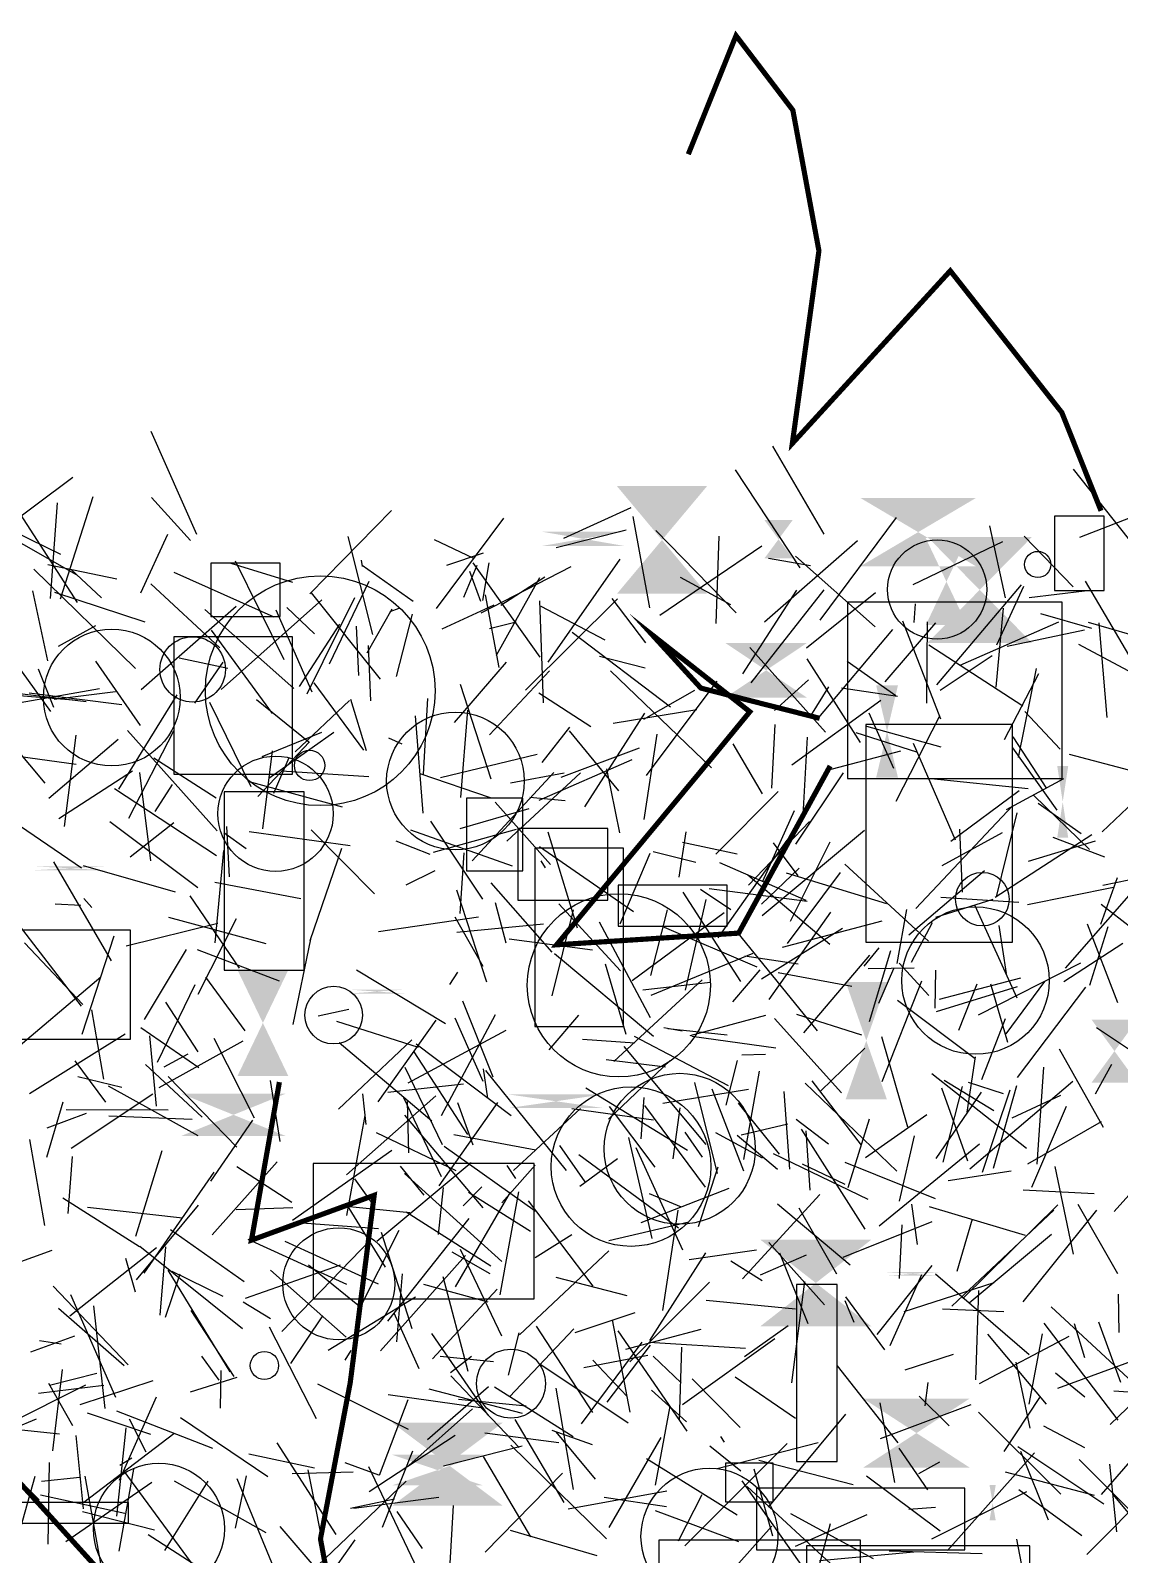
# Model space of a CAD drawing. Extents: x 39652501 to 39653363, y 39457785 to 39458687.
# Drawn here: x 39652559 to 39652664.4, y 39458539.7 to 39458687.1 of the extents above; entities that cross this region are included whole.
import ezdxf

# ---------------------------------------------------------------- set-up
doc = ezdxf.new("R2010")
doc.units = 0
doc.layers.get('0').update_dxf_attribs({"linetype": 'CONTINUOUS'})

msp = doc.modelspace()

# ---------------------------------------------------------------- linework, layer by layer
for p, q in [((39652575.1044, 39458638.3419), (39652570.6692, 39458648.3125)), ((39652635.7799, 39458638.3894), (39652630.8076, 39458646.911)), ((39652555.2746, 39458638.0499), (39652563.1171, 39458643.8986)), ((39652633.4528, 39458635.138), (39652627.2002, 39458644.6238)), ((39652667.6295, 39458634.9251), (39652659.9131, 39458644.6796)), ((39652561.8965, 39458632.132), (39652565.068, 39458642.0293)), ((39652574.4969, 39458637.7892), (39652570.7164, 39458641.9318)), ((39652561.9326, 39458636.4092), (39652553.9819, 39458640.3105)), ((39652563.5412, 39458631.7877), (39652558.0313, 39458640.3105)), ((39652560.9353, 39458632.168), (39652561.6093, 39458641.4139)), ((39652586.037, 39458632.6271), (39652593.9138, 39458640.672)), ((39652610.5869, 39458638.0081), (39652617.1099, 39458640.9554)), ((39652660.5154, 39458638.1033), (39652669.6534, 39458641.6524)), ((39652563.4624, 39458634.4396), (39652553.8471, 39458639.912)), ((39652598.2913, 39458631.2035), (39652604.8111, 39458639.9367)), ((39652618.9146, 39458631.2499), (39652617.3057, 39458640.1117)), ((39652635.4079, 39458630.0645), (39652642.7777, 39458640.0157)), ((39652653.3253, 39458632.2213), (39652651.7914, 39458639.2056)), ((39652572.2601, 39458638.364), (39652569.6416, 39458632.6823)), ((39652589.6964, 39458638.1503), (39652592.0987, 39458628.6758)), ((39652601.8373, 39458636.0662), (39652598.0984, 39458637.8428)), ((39652609.8448, 39458637.1132), (39652616.6411, 39458638.8038)), ((39652627.2677, 39458630.7884), (39652619.4907, 39458638.7377)), ((39652625.599, 39458638.2026), (39652625.3018, 39458629.7371)), ((39652638.9977, 39458637.7357), (39652630.0152, 39458629.8839)), ((39652653.0437, 39458637.6439), (39652644.3445, 39458633.4827)), ((39652655.1382, 39458638.1955), (39652659.8671, 39458633.2803)), ((39652599.2693, 39458635.3959), (39652602.8242, 39458636.5803)), ((39652609.0912, 39458626.0196), (39652616.055, 39458635.9624)), ((39652629.7405, 39458637.2315), (39652619.8788, 39458630.5296)), ((39652634.4582, 39458635.3385), (39652630.4111, 39458636.0228)), ((39652633.0053, 39458636.2635), (39652640.7273, 39458629.4164)), ((39652559.3165, 39458634.9966), (39652569.181, 39458625.4071)), ((39652567.3606, 39458634.0283), (39652560.6709, 39458635.4202)), ((39652562.9596, 39458634.9595), (39652565.8698, 39458632.2209)), ((39652582.5683, 39458630.3486), (39652572.8915, 39458634.6666)), ((39652584.3884, 39458633.7058), (39652578.4324, 39458635.5504)), ((39652583.5445, 39458626.2269), (39652578.8515, 39458635.7721)), ((39652591.1272, 39458635.2468), (39652591.0219, 39458635.8652)), ((39652591.107, 39458635.3815), (39652596.0329, 39458631.902)), ((39652600.9154, 39458632.2958), (39652602.2192, 39458635.3929)), ((39652602.5865, 39458631.8637), (39652601.5197, 39458634.7698)), ((39652608.303, 39458626.4956), (39652601.8312, 39458635.6238)), ((39652602.6183, 39458630.7662), (39652611.3193, 39458635.2713)), ((39652602.7677, 39458631.9834), (39652603.3618, 39458635.5996)), ((39652570.6553, 39458633.5701), (39652577.3162, 39458627.405)), ((39652587.9426, 39458625.8465), (39652591.764, 39458633.8411)), ((39652608.2564, 39458634.1591), (39652604.0429, 39458626.6659)), ((39652608.7755, 39458634.2388), (39652604.4911, 39458631.4796)), ((39652621.8665, 39458634.2299), (39652626.7099, 39458631.5956)), ((39652627.9156, 39458624.8709), (39652633.1399, 39458632.9605)), ((39652635.7626, 39458633.0127), (39652628.682, 39458624.011)), ((39652646.6746, 39458623.804), (39652654.8539, 39458633.5019)), ((39652655.0599, 39458633.3146), (39652652.4599, 39458627.6358)), ((39652665.5715, 39458626.1572), (39652661.0562, 39458633.85)), ((39652559.2171, 39458632.9144), (39652560.6679, 39458626.1231)), ((39652561.3217, 39458632.7786), (39652570.0569, 39458629.8938)), ((39652577.4426, 39458623.3599), (39652587.1842, 39458632.0474)), ((39652590.3443, 39458632.2327), (39652585.7478, 39458622.8986)), ((39652592.8531, 39458624.3506), (39652586.2054, 39458632.7192)), ((39652598.8276, 39458629.219), (39652603.847, 39458631.5494)), ((39652602.9922, 39458632.5232), (39652604.3267, 39458625.5027)), ((39652615.78, 39458632.1461), (39652606.884, 39458623.2834)), ((39652608.255, 39458631.9541), (39652608.586, 39458622.0671)), ((39652618.5296, 39458627.8837), (39652615.2898, 39458632.1633)), ((39652640.7317, 39458632.72), (39652634.0875, 39458627.375)), ((39652644.4935, 39458629.8533), (39652644.6236, 39458631.6584)), ((39652660.9648, 39458632.8902), (39652655.6164, 39458632.2296)), ((39652578.907, 39458631.3935), (39652569.7291, 39458623.3268)), ((39652575.8695, 39458631.1103), (39652584.4777, 39458623.4567)), ((39652586.2427, 39458623.1049), (39652582.7836, 39458631.0426)), ((39652586.4729, 39458628.744), (39652583.8071, 39458631.2907)), ((39652593.9734, 39458631.137), (39652591.5396, 39458626.8651)), ((39652594.629, 39458631.1918), (39652593.7628, 39458630.8699)), ((39652595.9175, 39458630.6549), (39652594.3902, 39458624.6242)), ((39652608.3616, 39458631.4193), (39652614.5642, 39458628.1602)), ((39652643.3434, 39458629.9981), (39652647.0303, 39458620.5155)), ((39652653.1033, 39458631.2226), (39652652.4003, 39458623.5777)), ((39652656.7099, 39458630.7205), (39652661.6294, 39458629.3058)), ((39652565.2998, 39458629.5317), (39652561.6943, 39458627.5107)), ((39652582.4093, 39458621.0458), (39652576.5033, 39458629.1024)), ((39652588.8966, 39458629.6677), (39652585.0138, 39458623.6642)), ((39652590.7667, 39458624.7189), (39652590.5463, 39458629.4913)), ((39652603.3988, 39458629.2785), (39652605.9943, 39458629.8952)), ((39652611.4203, 39458628.9038), (39652620.9214, 39458621.6699)), ((39652642.3802, 39458629.161), (39652635.0563, 39458620.463)), ((39652646.5458, 39458629.8013), (39652641.6529, 39458624.0927)), ((39652645.7465, 39458629.9081), (39652645.6769, 39458622.054)), ((39652658.4545, 39458629.8862), (39652648.9079, 39458625.6924)), ((39652653.4926, 39458627.5619), (39652660.9676, 39458629.1375)), ((39652669.2006, 39458627.5418), (39652661.3606, 39458629.8502)), ((39652662.3446, 39458629.7952), (39652663.1244, 39458620.6477)), ((39652560.9795, 39458621.2429), (39652556.0549, 39458628.046)), ((39652591.6607, 39458627.6122), (39652591.8877, 39458622.2634)), ((39652628.5971, 39458627.41), (39652635.8981, 39458619.2397)), ((39652645.8945, 39458627.6802), (39652655.0063, 39458621.7666)), ((39652660.3683, 39458627.746), (39652668.3906, 39458623.4816)), ((39652569.6556, 39458619.8664), (39652565.3194, 39458626.0985)), ((39652573.3876, 39458626.4112), (39652578.1091, 39458625.4186)), ((39652577.63, 39458626.0069), (39652574.8871, 39458622.0434)), ((39652605.0199, 39458625.9909), (39652599.9965, 39458620.1773)), ((39652618.458, 39458625.4382), (39652614.0582, 39458626.5403)), ((39652634.1093, 39458626.3281), (39652639.2588, 39458618.2209)), ((39652642.7191, 39458622.7367), (39652638.0104, 39458626.0729)), ((39652647.0019, 39458623.3031), (39652652.0226, 39458626.6408)), ((39652559.7501, 39458625.3716), (39652561.219, 39458621.6663)), ((39652603.4007, 39458618.99), (39652609.203, 39458625.1808)), ((39652615.1023, 39458625.1521), (39652624.875, 39458615.7942)), ((39652625.3933, 39458624.1617), (39652618.5623, 39458615.0467)), ((39652634.2693, 39458624.2858), (39652630.9698, 39458621.3437)), ((39652653.2153, 39458618.5166), (39652656.5342, 39458624.9251)), ((39652654.5749, 39458616.7964), (39652656.3095, 39458625.3969)), ((39652560.4248, 39458614.3138), (39652552.4949, 39458623.7726)), ((39652564.3837, 39458622.1795), (39652555.0796, 39458623.2879)), ((39652556.379, 39458621.8219), (39652565.6818, 39458623.4741)), ((39652556.7241, 39458622.8855), (39652563.522, 39458622.3176)), ((39652567.8398, 39458621.884), (39652558.8929, 39458622.9944)), ((39652567.2165, 39458623.1202), (39652561.2966, 39458622.3798)), ((39652573.179, 39458622.8424), (39652567.5314, 39458613.7325)), ((39652591.2396, 39458617.4883), (39652586.4453, 39458624.0002)), ((39652600.5828, 39458623.8851), (39652603.5377, 39458614.7137)), ((39652613.2149, 39458619.7636), (39652608.1916, 39458622.9998)), ((39652618.3215, 39458620.5025), (39652623.258, 39458623.2818)), ((39652636.2144, 39458623.6201), (39652634.4499, 39458620.813)), ((39652642.8883, 39458622.6708), (39652637.4708, 39458623.4924)), ((39652576.3256, 39458622.1318), (39652580.3348, 39458613.9711)), ((39652585.9303, 39458618.2799), (39652580.8599, 39458622.377)), ((39652589.8574, 39458622.2825), (39652584.6199, 39458617.3236)), ((39652591.5126, 39458617.4384), (39652589.9954, 39458622.3825)), ((39652597.0311, 39458615.1632), (39652597.448, 39458622.4795)), ((39652601.2778, 39458621.3738), (39652600.5967, 39458612.9009)), ((39652623.4598, 39458621.3841), (39652615.3802, 39458620.0821)), ((39652632.6434, 39458616.0896), (39652641.257, 39458622.3427)), ((39652658.6227, 39458617.6023), (39652655.1758, 39458621.2335)), ((39652596.2222, 39458620.8264), (39652596.9457, 39458611.3901)), ((39652611.1502, 39458619.7218), (39652608.4658, 39458616.3002)), ((39652612.6257, 39458612.0023), (39652618.4309, 39458621.0609)), ((39652630.9997, 39458619.9708), (39652630.6922, 39458613.8222)), ((39652639.8902, 39458619.8215), (39652647.0552, 39458617.8047)), ((39652640.0978, 39458621.0936), (39652642.4908, 39458615.747)), ((39652642.7465, 39458612.544), (39652646.9267, 39458620.7441)), ((39652560.7767, 39458612.8521), (39652567.4854, 39458618.5702)), ((39652563.3941, 39458618.95), (39652562.2559, 39458610.106)), ((39652577.0595, 39458609.7051), (39652568.377, 39458619.3847)), ((39652568.5271, 39458610.92), (39652572.8653, 39458619.366)), ((39652580.9967, 39458613.0203), (39652586.0032, 39458618.3044)), ((39652587.1462, 39458619.2017), (39652581.3951, 39458616.8486)), ((39652588.354, 39458619.2036), (39652582.0666, 39458614.7505)), ((39652594.9769, 39458618.0628), (39652593.6722, 39458618.6587)), ((39652615.9227, 39458613.5655), (39652611.1627, 39458619.3547)), ((39652618.3854, 39458610.7747), (39652619.6341, 39458619.0388)), ((39652634.1424, 39458618.7544), (39652633.7211, 39458611.2034)), ((39652638.8414, 39458619.201), (39652644.7215, 39458617.3323)), ((39652654.0386, 39458618.7809), (39652657.2736, 39458613.7842)), ((39652662.6647, 39458609.5883), (39652672.2145, 39458618.6746)), ((39652563.4349, 39458616.1085), (39652558.0359, 39458616.8536)), ((39652576.9715, 39458612.8609), (39652570.956, 39458616.7231)), ((39652581.4677, 39458609.8774), (39652582.4121, 39458617.4436)), ((39652582.5405, 39458613.3494), (39652584.0218, 39458616.7701)), ((39652608.0276, 39458617.0831), (39652598.6569, 39458614.8316)), ((39652617.8947, 39458617.681), (39652610.3199, 39458614.8421)), ((39652629.801, 39458613.2642), (39652626.9759, 39458618.0991)), ((39652643.1757, 39458617.3869), (39652635.9511, 39458615.4929)), ((39652644.3988, 39458618.172), (39652648.464, 39458608.8073)), ((39652658.3031, 39458611.6738), (39652654.0181, 39458617.7082)), ((39652668.5537, 39458614.6733), (39652659.4964, 39458617.085)), ((39652568.8669, 39458615.4735), (39652561.7556, 39458610.8375)), ((39652569.5494, 39458615.3488), (39652570.6307, 39458606.7932)), ((39652583.2825, 39458615.4845), (39652591.7469, 39458614.9385)), ((39652601.7373, 39458606.792), (39652609.632, 39458615.3334)), ((39652612.2123, 39458615.2919), (39652605.1004, 39458608.6807)), ((39652610.6215, 39458615.277), (39652605.4409, 39458614.3011)), ((39652617.1863, 39458616.5616), (39652608.1661, 39458612.6289)), ((39652616.0284, 39458609.4938), (39652614.7425, 39458615.6872)), ((39652633.0279, 39458608.3862), (39652637.6514, 39458615.2845)), ((39652576.9879, 39458607.2597), (39652567.1454, 39458613.7616)), ((39652572.7243, 39458614.1832), (39652571.0304, 39458611.5477)), ((39652580.0345, 39458614.48), (39652589.1713, 39458611.9957)), ((39652603.504, 39458612.897), (39652596.6963, 39458615.2043)), ((39652646.118, 39458614.7617), (39652655.5223, 39458613.7745)), ((39652653.4195, 39458611.75), (39652658.9724, 39458614.7641)), ((39652603.9414, 39458612.4589), (39652609.3029, 39458606.4386)), ((39652610.733, 39458612.5842), (39652607.3104, 39458612.9281)), ((39652631.3453, 39458613.5016), (39652625.3092, 39458607.4198)), ((39652654.6374, 39458613.5448), (39652648.0228, 39458608.6728)), ((39652656.0682, 39458613.1217), (39652661.4587, 39458607.8959)), ((39652656.4878, 39458612.3594), (39652660.6501, 39458609.4424)), ((39652607.211, 39458611.8132), (39652600.5553, 39458609.8929)), ((39652629.8323, 39458604.8175), (39652632.9229, 39458611.6445)), ((39652644.6579, 39458602.1815), (39652654.0414, 39458612.1402)), ((39652654.4211, 39458611.4446), (39652652.4089, 39458603.3058)), ((39652563.942, 39458606.0813), (39652558.052, 39458610.1225)), ((39652575.1923, 39458604.1819), (39652566.6826, 39458610.5533)), ((39652568.6636, 39458607.1745), (39652572.8714, 39458610.5067)), ((39652577.7098, 39458609.5295), (39652579.8815, 39458607.967)), ((39652577.9664, 39458610.1201), (39652578.217, 39458605.2434)), ((39652580.1638, 39458609.6311), (39652589.9434, 39458608.2768)), ((39652586.1566, 39458609.7713), (39652592.2898, 39458603.5826)), ((39652595.7671, 39458609.7786), (39652605.6173, 39458606.3165)), ((39652602.7696, 39458603.0924), (39652597.726, 39458610.6327)), ((39652597.9861, 39458607.6394), (39652606.0206, 39458609.8613)), ((39652611.9144, 39458600.2722), (39652609.0818, 39458609.5659)), ((39652622.3851, 39458609.5981), (39652621.7173, 39458605.2176)), ((39652628.4577, 39458604.4225), (39652634.3647, 39458610.5984)), ((39652639.6768, 39458609.7296), (39652629.7921, 39458601.467)), ((39652653.0028, 39458609.4812), (39652647.1569, 39458606.3143)), ((39652648.8839, 39458609.8587), (39652649.1427, 39458603.7603)), ((39652589.0817, 39458607.9702), (39652586.0169, 39458599.0483)), ((39652597.6756, 39458607.4079), (39652594.3813, 39458608.6833)), ((39652617.3477, 39458601.8422), (39652608.2584, 39458608.1487)), ((39652627.3576, 39458607.4228), (39652622.0698, 39458608.5502)), ((39652625.5168, 39458599.3314), (39652632.2, 39458608.7809)), ((39652633.2711, 39458605.3461), (39652630.8921, 39458608.5351)), ((39652632.5213, 39458600.9591), (39652636.3619, 39458608.6352)), ((39652661.6727, 39458609.298), (39652652.3295, 39458603.2511)), ((39652655.5367, 39458606.7473), (39652662.0325, 39458608.7328)), ((39652662.9242, 39458607.1478), (39652657.926, 39458609.0478)), ((39652566.8396, 39458597.1106), (39652561.2746, 39458606.6814)), ((39652577.68, 39458607.7795), (39652576.8284, 39458598.8521)), ((39652600.5756, 39458601.6987), (39652600.9466, 39458607.568)), ((39652608.3607, 39458606.7995), (39652608.8086, 39458606.1135)), ((39652616.0486, 39458600.678), (39652618.9373, 39458607.5325)), ((39652619.2327, 39458607.6897), (39652623.3679, 39458606.6678)), ((39652634.0434, 39458602.9385), (39652625.7035, 39458606.5893)), ((39652637.7783, 39458606.4522), (39652645.8692, 39458599.0061)), ((39652573.0257, 39458603.757), (39652564.1262, 39458606.3113)), ((39652595.3403, 39458604.4768), (39652598.1666, 39458605.8431)), ((39652636.3384, 39458598.698), (39652628.4024, 39458605.4023)), ((39652629.727, 39458602.5966), (39652633.3764, 39458606.0829)), ((39652641.8568, 39458602.6237), (39652632.1366, 39458605.5835)), ((39652632.2469, 39458598.8041), (39652637.3549, 39458605.6541)), ((39652643.9764, 39458599.6423), (39652651.2832, 39458605.8611)), ((39652659.1168, 39458596.4116), (39652666.874, 39458605.2305)), ((39652664.1296, 39458605.1284), (39652662.5111, 39458600.6408)), ((39652665.2475, 39458604.9327), (39652662.7337, 39458604.4104)), ((39652576.8259, 39458604.7086), (39652585.1501, 39458603.1512)), ((39652600.2195, 39458603.9865), (39652603.1232, 39458595.0748)), ((39652609.4589, 39458597.9656), (39652603.563, 39458604.6573)), ((39652627.7142, 39458595.1218), (39652622.1576, 39458603.7638)), ((39652623.8169, 39458604.0308), (39652626.7575, 39458602.0835)), ((39652624.6671, 39458604.1155), (39652634.1487, 39458602.8934)), ((39652655.4612, 39458602.5559), (39652663.7702, 39458604.2356)), ((39652561.3952, 39458602.6124), (39652563.8837, 39458602.4995)), ((39652564.1588, 39458603.1291), (39652564.9555, 39458602.2773)), ((39652579.2396, 39458596.3984), (39652574.44, 39458603.417)), ((39652603.9597, 39458602.77), (39652604.9824, 39458598.8469)), ((39652611.5025, 39458602.0462), (39652609.4392, 39458593.7341)), ((39652610.1164, 39458602.614), (39652616.0704, 39458596.1496)), ((39652620.5804, 39458602.0635), (39652618.9926, 39458595.679)), ((39652624.3479, 39458603.0559), (39652622.331, 39458594.2905)), ((39652642.8416, 39458596.8498), (39652643.7623, 39458602.0801)), ((39652646.5779, 39458601.3283), (39652652.1286, 39458603.079)), ((39652647.0807, 39458603.2888), (39652654.6185, 39458602.8037)), ((39652654.4567, 39458593.4906), (39652650.3947, 39458602.4289)), ((39652662.5844, 39458602.5943), (39652669.0356, 39458597.5763)), ((39652563.9405, 39458592.7149), (39652557.2884, 39458601.3722)), ((39652577.1455, 39458600.7156), (39652568.2574, 39458598.5418)), ((39652581.7921, 39458598.7658), (39652572.3855, 39458601.3007)), ((39652575.2331, 39458593.8994), (39652578.9249, 39458601.2)), ((39652602.3438, 39458601.3275), (39652592.6737, 39458599.9199)), ((39652602.8038, 39458596.5753), (39652600.0741, 39458601.3422)), ((39652600.2474, 39458599.9029), (39652608.6357, 39458600.6853)), ((39652614.0281, 39458600.8727), (39652618.9638, 39458591.6165)), ((39652626.1209, 39458601.7668), (39652617.2058, 39458595.1931)), ((39652630.47, 39458593.3866), (39652636.4242, 39458601.81)), ((39652641.3656, 39458600.9406), (39652631.7136, 39458598.4139)), ((39652644.2306, 39458596.9714), (39652646.276, 39458600.8118)), ((39652652.6861, 39458600.5217), (39652653.3752, 39458595.8858)), ((39652661.2113, 39458600.6837), (39652664.1655, 39458593.0785)), ((39652564.0001, 39458590.014), (39652567.1131, 39458599.5177)), ((39652586.1081, 39458599.1995), (39652584.3979, 39458590.952)), ((39652605.2963, 39458599.255), (39652613.3675, 39458598.1916)), ((39652629.3108, 39458596.5155), (39652620.1068, 39458600.4377)), ((39652635.1354, 39458590.3372), (39652627.3407, 39458599.95)), ((39652629.7193, 39458595.3841), (39652637.546, 39458600.2841)), ((39652663.2193, 39458600.3952), (39652661.4425, 39458594.7293)), ((39652564.0761, 39458592.8735), (39652558.4339, 39458598.8532)), ((39652570.0252, 39458591.4453), (39652574.0864, 39458598.2136)), ((39652575.1197, 39458598.1995), (39652583.0526, 39458595.1696)), ((39652619.2616, 39458589.7806), (39652609.6906, 39458597.8033)), ((39652628.8883, 39458597.8286), (39652619.0268, 39458593.7608)), ((39652633.2639, 39458596.8016), (39652628.1202, 39458597.5745)), ((39652633.8118, 39458590.1338), (39652640.1979, 39458597.6751)), ((39652641.0739, 39458598.3695), (39652639.6063, 39458596.6001)), ((39652642.1923, 39458598.082), (39652640.1437, 39458591.2248)), ((39652664.6564, 39458598.7788), (39652658.9703, 39458595.0681)), ((39652599.1381, 39458591.0053), (39652590.541, 39458596.2058)), ((39652614.5818, 39458596.8239), (39652616.5875, 39458590.0283)), ((39652629.5525, 39458596.2312), (39652626.9157, 39458593.1568)), ((39652644.4997, 39458596.4157), (39652640.0516, 39458596.3367)), ((39652642.4807, 39458596.335), (39652641.0224, 39458592.9859)), ((39652643.0233, 39458596.8777), (39652645.9192, 39458593.7649)), ((39652646.5135, 39458592.5454), (39652646.5932, 39458596.2145)), ((39652650.6987, 39458591.9025), (39652660.6077, 39458596.9355)), ((39652565.8154, 39458595.5293), (39652556.7627, 39458587.8677)), ((39652571.2805, 39458587.3207), (39652574.9447, 39458594.8341)), ((39652579.7908, 39458590.3282), (39652575.9773, 39458595.5198)), ((39652600.3002, 39458596.0068), (39652599.5412, 39458594.8263)), ((39652623.986, 39458595.2837), (39652615.4238, 39458587.3852)), ((39652618.2508, 39458594.3103), (39652624.7862, 39458595.0491)), ((39652638.4637, 39458594.6152), (39652631.3262, 39458595.9406)), ((39652645.1817, 39458595.1425), (39652641.3557, 39458585.4204)), ((39652654.4509, 39458594.5921), (39652646.6175, 39458592.1682)), ((39652646.9442, 39458593.3924), (39652654.7931, 39458595.4779)), ((39652650.5469, 39458594.8648), (39652648.7603, 39458590.3823)), ((39652651.8585, 39458594.8826), (39652653.5215, 39458589.247)), ((39652653.3772, 39458590.0635), (39652657.122, 39458595.1147)), ((39652575.2365, 39458588.2961), (39652572.103, 39458593.1181)), ((39652600.8082, 39458593.237), (39652603.7246, 39458585.9062)), ((39652642.8796, 39458593.3189), (39652650.3975, 39458587.6805)), ((39652661.0681, 39458594.5527), (39652654.4459, 39458585.8156)), ((39652566.1009, 39458585.6518), (39652564.9587, 39458592.3806)), ((39652586.8352, 39458591.7784), (39652589.8023, 39458592.4452)), ((39652603.9582, 39458591.8839), (39652598.7313, 39458582.1302)), ((39652609.1902, 39458588.5082), (39652612.0517, 39458591.8528)), ((39652630.0952, 39458591.8132), (39652622.7873, 39458589.8685)), ((39652639.4167, 39458589.9388), (39652633.1524, 39458591.9359)), ((39652569.6786, 39458590.6572), (39652575.302, 39458586.8049)), ((39652588.6236, 39458591.2724), (39652596.5184, 39458588.7603)), ((39652592.6449, 39458583.4849), (39652598.2534, 39458591.3832)), ((39652595.5315, 39458585.3065), (39652605.0305, 39458590.3936)), ((39652600.057, 39458591.6058), (39652602.7627, 39458585.4747)), ((39652620.2699, 39458590.6705), (39652622.0465, 39458590.3494)), ((39652626.4103, 39458589.9148), (39652620.6637, 39458590.5296)), ((39652630.9732, 39458591.5348), (39652637.46, 39458584.3393)), ((39652653.2787, 39458591.5182), (39652651.0073, 39458585.5913)), ((39652662.1144, 39458590.6715), (39652666.1807, 39458587.9453)), ((39652568.182, 39458590.0137), (39652558.9243, 39458584.2532)), ((39652570.5139, 39458589.8669), (39652571.1667, 39458583.0574)), ((39652571.4492, 39458584.8663), (39652579.5777, 39458589.3648)), ((39652576.749, 39458589.631), (39652580.6368, 39458581.9373)), ((39652588.7981, 39458582.7558), (39652595.9034, 39458589.4845)), ((39652597.8366, 39458581.6188), (39652588.8521, 39458589.1965)), ((39652605.4899, 39458582.1061), (39652596.3178, 39458589.051)), ((39652617.4597, 39458589.1362), (39652612.3922, 39458589.496)), ((39652624.3551, 39458579.3561), (39652616.439, 39458588.8135)), ((39652617.3977, 39458589.8157), (39652626.4811, 39458585.0415)), ((39652631.0987, 39458588.6603), (39652622.9703, 39458589.7967)), ((39652643.8855, 39458581.0259), (39652641.3602, 39458589.7663)), ((39652566.2879, 39458583.4299), (39652563.3217, 39458587.4542)), ((39652574.244, 39458588.0977), (39652571.9032, 39458586.8395)), ((39652601.298, 39458580.3135), (39652596.1277, 39458588.3086)), ((39652614.6822, 39458587.561), (39652620.4234, 39458586.871)), ((39652620.8971, 39458587.4598), (39652614.9045, 39458581.7878)), ((39652627.358, 39458587.4883), (39652626.2838, 39458583.136)), ((39652627.8098, 39458588.017), (39652630.1021, 39458588.0726)), ((39652639.7157, 39458588.6527), (39652635.4685, 39458584.5419)), ((39652649.6183, 39458582.4582), (39652650.424, 39458587.827)), ((39652658.5083, 39458588.6015), (39652662.7538, 39458581.0386)), ((39652567.8518, 39458584.8645), (39652563.5855, 39458585.8998)), ((39652570.1194, 39458587.0963), (39652575.5993, 39458581.991)), ((39652578.9795, 39458579.0879), (39652572.3129, 39458585.9195)), ((39652598.8747, 39458579.298), (39652595.2358, 39458586.7902)), ((39652603.2536, 39458583.8294), (39652602.8141, 39458586.6734)), ((39652603.0123, 39458586.5023), (39652610.8325, 39458576.8431)), ((39652628.0121, 39458577.8971), (39652629.5123, 39458586.441)), ((39652646.1896, 39458586.2029), (39652655.3464, 39458578.9769)), ((39652656.3979, 39458577.4372), (39652657.0247, 39458586.8389)), ((39652663.5682, 39458587.0826), (39652661.9814, 39458584.2282)), ((39652566.5263, 39458585.0282), (39652575.1836, 39458580.2046)), ((39652583.1585, 39458579.6384), (39652582.2355, 39458585.5246)), ((39652593.5687, 39458584.4077), (39652600.879, 39458585.2197)), ((39652612.729, 39458584.8264), (39652622.5672, 39458578.7983)), ((39652620.1848, 39458583.3542), (39652628.4637, 39458584.6836)), ((39652623.2459, 39458585.3405), (39652625.4199, 39458576.536)), ((39652628.0246, 39458576.7508), (39652624.9524, 39458584.6894)), ((39652631.8739, 39458584.4619), (39652632.414, 39458576.9645)), ((39652642.8233, 39458576.7746), (39652633.9316, 39458585.268)), ((39652639.4076, 39458579.2812), (39652634.6089, 39458585.5214)), ((39652646.6092, 39458577.9996), (39652651, 39458584.4224)), ((39652649.6885, 39458577.738), (39652647.1735, 39458584.7839)), ((39652647.2864, 39458577.6443), (39652649.1564, 39458584.9555)), ((39652647.3748, 39458585.5583), (39652652.1988, 39458582.6235)), ((39652649.7005, 39458585.3645), (39652653.093, 39458584.2951)), ((39652659.843, 39458585.4536), (39652649.8799, 39458576.9631)), ((39652651.0837, 39458576.6663), (39652653.7791, 39458584.6314)), ((39652652.1661, 39458577.0623), (39652654.4278, 39458585.0423)), ((39652562.145, 39458583.4362), (39652560.5441, 39458578.0797)), ((39652570.8552, 39458584.2238), (39652562.9509, 39458578.9595)), ((39652589.5651, 39458576.3973), (39652598.2272, 39458584.0657)), ((39652591.4746, 39458581.284), (39652591.1585, 39458584.2435)), ((39652595.1038, 39458583.9088), (39652598.7192, 39458576.2605)), ((39652595.4306, 39458583.4997), (39652595.5731, 39458578.5444)), ((39652604.1778, 39458583.4202), (39652598.4982, 39458575.3481)), ((39652601.8228, 39458579.2918), (39652600.3531, 39458583.3831)), ((39652612.207, 39458582.817), (39652605.7178, 39458576.8206)), ((39652619.2779, 39458581.6991), (39652611.3674, 39458582.8081)), ((39652614.9788, 39458583.0134), (39652619.3969, 39458577.1512)), ((39652618.3378, 39458583.8971), (39652618.0398, 39458579.8995)), ((39652618.4003, 39458583.1259), (39652624.2657, 39458575.2091)), ((39652621.1806, 39458577.9495), (39652621.8416, 39458582.8804)), ((39652631.451, 39458578.4257), (39652627.4815, 39458583.3316)), ((39652658.6424, 39458584.0748), (39652653.9298, 39458581.8871)), ((39652659.1999, 39458583.0122), (39652655.8406, 39458575.1899)), ((39652560.632, 39458580.953), (39652564.4393, 39458582.3886)), ((39652562.4473, 39458582.7477), (39652572.3199, 39458582.6881)), ((39652574.6343, 39458581.7731), (39652566.5874, 39458582.0757)), ((39652576.4448, 39458575.8046), (39652580.5263, 39458581.7068)), ((39652591.3468, 39458582.1371), (39652589.5618, 39458572.4772)), ((39652595.1908, 39458582.1767), (39652602.7669, 39458573.2287)), ((39652633.0697, 39458581.7979), (39652636.1913, 39458579.4225)), ((39652640.1348, 39458581.7814), (39652638.0637, 39458575.1492)), ((39652645.6974, 39458582.223), (39652639.7812, 39458578.0635)), ((39652655.4756, 39458577.4791), (39652662.5997, 39458581.5845)), ((39652592.4527, 39458580.5157), (39652600.1465, 39458576.8198)), ((39652607.8839, 39458578.7995), (39652599.9588, 39458580.276)), ((39652619.1496, 39458570.2422), (39652616.8929, 39458580.0184)), ((39652622.2904, 39458580.5545), (39652623.9695, 39458578.1308)), ((39652625.2842, 39458580.5094), (39652629.7834, 39458578.0725)), ((39652631.264, 39458576.9271), (39652627.3496, 39458580.2074)), ((39652632.2541, 39458581.3051), (39652627.7445, 39458580.2612)), ((39652633.5489, 39458580.8151), (39652639.72, 39458571.1482)), ((39652633.9978, 39458580.6544), (39652634.3935, 39458574.9377)), ((39652644.4872, 39458580.1997), (39652643.0233, 39458573.8526)), ((39652560.3892, 39458571.4996), (39652558.9504, 39458579.8248)), ((39652569.2129, 39458570.4673), (39652571.7421, 39458578.7685)), ((39652584.3413, 39458572.0117), (39652593.9764, 39458578.795)), ((39652607.8238, 39458572.911), (39652599.0252, 39458579.1576)), ((39652610.1803, 39458579.2443), (39652612.6272, 39458575.7215)), ((39652612.0614, 39458578.3852), (39652621.6808, 39458571.2991)), ((39652617.5775, 39458579.0492), (39652622.0722, 39458569.1546)), ((39652630.8598, 39458578.4726), (39652639.9995, 39458574.0734)), ((39652650.7968, 39458579.3781), (39652641.1009, 39458571.4523)), ((39652669.3957, 39458579.1134), (39652663.8477, 39458572.854)), ((39652562.6558, 39458572.6747), (39652563.0783, 39458578.189)), ((39652582.8572, 39458577.6629), (39652576.5766, 39458570.5927)), ((39652584.2932, 39458573.7497), (39652578.9623, 39458577.1878)), ((39652601.6435, 39458577.5648), (39652592.5137, 39458569.9568)), ((39652594.775, 39458577.244), (39652597.0684, 39458574.4554)), ((39652604.5989, 39458573.7014), (39652607.8398, 39458577.342)), ((39652605.9436, 39458576.0669), (39652605.1137, 39458577.3237)), ((39652612.1359, 39458575.3192), (39652615.7758, 39458577.9853)), ((39652625.4836, 39458577.141), (39652623.5865, 39458571.3945)), ((39652633.6378, 39458577.4757), (39652637.7705, 39458575.5199)), ((39652646.5582, 39458574.0875), (39652637.8158, 39458577.6007)), ((39652659.8915, 39458568.7418), (39652658.1332, 39458577.2234)), ((39652576.7519, 39458576.6786), (39652569.9623, 39458566.8994)), ((39652590.3529, 39458576.0131), (39652592.1363, 39458573.5492)), ((39652595.1879, 39458576.5266), (39652604.5969, 39458568.0142)), ((39652653.8559, 39458576.7709), (39652647.7729, 39458575.8171)), ((39652569.5493, 39458569.4626), (39652562.1476, 39458574.1705)), ((39652598.9353, 39458575.1734), (39652598.4338, 39458570.629)), ((39652600.1219, 39458565.5723), (39652605.4364, 39458574.723)), ((39652600.8731, 39458573.4043), (39652602.6798, 39458575.2387)), ((39652601.3792, 39458574.7223), (39652607.3731, 39458570.9488)), ((39652606.2296, 39458574.7788), (39652604.4187, 39458564.8095)), ((39652626.5592, 39458575.1016), (39652618.0595, 39458571.7841)), ((39652621.9842, 39458573.2961), (39652618.8815, 39458574.5641)), ((39652627.8843, 39458566.3485), (39652635.3526, 39458574.5063)), ((39652661.913, 39458574.5643), (39652655.0177, 39458574.9337)), ((39652573.7168, 39458572.216), (39652564.5159, 39458573.2541)), ((39652569.2739, 39458566.2509), (39652575.2548, 39458573.4624)), ((39652584.374, 39458573.2109), (39652578.9181, 39458573.0402)), ((39652595.6882, 39458572.7452), (39652589.2315, 39458573.3795)), ((39652589.5603, 39458573.5947), (39652593.3107, 39458567.4646)), ((39652603.5401, 39458567.5675), (39652595.3582, 39458572.8123)), ((39652613.4268, 39458565.6422), (39652607.1828, 39458573.8971)), ((39652620.1795, 39458563.2811), (39652621.6442, 39458572.9919)), ((39652638.293, 39458567.6728), (39652631.2828, 39458573.5857)), ((39652633.3355, 39458573.2035), (39652636.9695, 39458566.8442)), ((39652644.2166, 39458573.5898), (39652644.7655, 39458569.6615)), ((39652655.2521, 39458570.555), (39652645.9828, 39458573.3073)), ((39652648.1385, 39458563.7201), (39652657.9874, 39458573.0005)), ((39652658.3925, 39458573.518), (39652649.2069, 39458564.4637)), ((39652655.0454, 39458564.1386), (39652662.1515, 39458573.0078)), ((39652660.3077, 39458573.5827), (39652664.1464, 39458566.8518)), ((39652572.5667, 39458571.1206), (39652579.6663, 39458566.0943)), ((39652584.4201, 39458571.8401), (39652592.6731, 39458571.2272)), ((39652594.6453, 39458571.0232), (39652590.6749, 39458563.1679)), ((39652601.4249, 39458572.203), (39652593.5571, 39458562.2639)), ((39652614.9557, 39458570.057), (39652622.7, 39458571.8726)), ((39652637.6331, 39458568.444), (39652646.2268, 39458571.8853)), ((39652643.066, 39458566.3854), (39652643.3197, 39458571.5625)), ((39652648.6532, 39458567.1063), (39652650.1153, 39458572.1523)), ((39652589.6012, 39458565.7925), (39652580.0655, 39458570.1449)), ((39652583.3262, 39458561.2453), (39652591.9071, 39458570.1265)), ((39652592.6723, 39458565.8512), (39652583.6318, 39458569.9535)), ((39652592.9448, 39458570.8537), (39652595.8923, 39458561.548)), ((39652611.3684, 39458570.608), (39652607.8304, 39458568.3975)), ((39652635.8001, 39458563.8447), (39652630.4184, 39458569.8644)), ((39652649.8187, 39458564.0243), (39652657.781, 39458570.6573)), ((39652561.0837, 39458569.08), (39652555.6946, 39458567.1569)), ((39652571.1863, 39458569.3467), (39652562.8184, 39458562.7538)), ((39652568.1916, 39458568.3352), (39652569.1187, 39458565.0852)), ((39652569.5815, 39458569.5134), (39652579.5182, 39458561.5438)), ((39652571.5516, 39458562.8346), (39652572.1096, 39458569.4595)), ((39652601.0865, 39458568.6143), (39652592.8673, 39458559.3744)), ((39652603.466, 39458566.8212), (39652599.8091, 39458568.9307)), ((39652600.5833, 39458569.2259), (39652604.5752, 39458560.8283)), ((39652606.3151, 39458560.9205), (39652614.9591, 39458569.0442)), ((39652618.9155, 39458560.3768), (39652624.326, 39458568.8625)), ((39652629.2334, 39458569.1281), (39652622.7157, 39458568.2005)), ((39652626.7582, 39458568.1046), (39652629.779, 39458566.2006)), ((39652634.0348, 39458568.6259), (39652629.605, 39458566.7101)), ((39652631.475, 39458568.8755), (39652634.1944, 39458562.0174)), ((39652572.0721, 39458562.639), (39652573.5021, 39458566.8383)), ((39652572.3081, 39458567.1766), (39652578.3028, 39458557.3471)), ((39652572.6916, 39458567.0977), (39652577.6055, 39458564.6798)), ((39652579.8158, 39458564.4722), (39652588.9878, 39458567.697)), ((39652582.2107, 39458567.1829), (39652589.5398, 39458560.7163)), ((39652590.6831, 39458563.8), (39652585.8868, 39458567.667)), ((39652594.9658, 39458566.8467), (39652594.4117, 39458560.2686)), ((39652598.9088, 39458566.5801), (39652601.3025, 39458557.4154)), ((39652646.2088, 39458567.6492), (39652640.8613, 39458560.9774)), ((39652642.1519, 39458559.9062), (39652645.2204, 39458566.7769)), ((39652655.6179, 39458558.9903), (39652646.5636, 39458566.8007)), ((39652568.4468, 39458558.0397), (39652561.2032, 39458565.645)), ((39652597.0166, 39458565.8299), (39652603.2404, 39458564.1208)), ((39652597.8986, 39458558.6163), (39652604.1498, 39458565.348)), ((39652609.8184, 39458566.5114), (39652616.6947, 39458564.7488)), ((39652624.704, 39458566.0434), (39652616.9779, 39458558.3124)), ((39652632.6448, 39458556.2862), (39652633.8988, 39458566.1001)), ((39652652.1853, 39458565.9497), (39652643.4805, 39458563.1438)), ((39652650.7021, 39458565.2165), (39652650.4287, 39458556.5675)), ((39652567.2621, 39458554.872), (39652562.8966, 39458564.8029)), ((39652566.2287, 39458553.7946), (39652565.1479, 39458563.7262)), ((39652582.2093, 39458562.4976), (39652579.5703, 39458564.0838)), ((39652587.8032, 39458559.4531), (39652596.2601, 39458564.6108)), ((39652624.3691, 39458564.2925), (39652633.0041, 39458563.442)), ((39652638.6987, 39458562.1314), (39652637.8083, 39458564.2344)), ((39652637.835, 39458564.6168), (39652641.6037, 39458559.4827)), ((39652657.7234, 39458563.6316), (39652665.6073, 39458556.3489)), ((39652664.3209, 39458561.1548), (39652664.2489, 39458564.8546)), ((39652561.7297, 39458563.5297), (39652568.0848, 39458557.9595)), ((39652574.5103, 39458563.2893), (39652578.6643, 39458556.8974)), ((39652587.2663, 39458562.7696), (39652584.1657, 39458558.1598)), ((39652596.5985, 39458557.6356), (39652594.1992, 39458563.0217)), ((39652617.4664, 39458563.0478), (39652611.6729, 39458561.1303)), ((39652617.0036, 39458553.4687), (39652615.3083, 39458562.3757)), ((39652647.2114, 39458563.4398), (39652653.1584, 39458563.1787)), ((39652662.309, 39458562.1776), (39652664.4538, 39458556.3634)), ((39652559.044, 39458559.3045), (39652563.3113, 39458560.8533)), ((39652582.1031, 39458561.7004), (39652586.6506, 39458552.8289)), ((39652603.2844, 39458553.1514), (39652597.8329, 39458561.0608)), ((39652605.251, 39458557.0364), (39652606.2714, 39458561.1257)), ((39652605.34, 39458554.9372), (39652611.5782, 39458561.5142)), ((39652613.3999, 39458553.4201), (39652607.9678, 39458561.778)), ((39652622.5393, 39458551.6096), (39652615.8613, 39458561.3055)), ((39652616.5821, 39458559.5588), (39652623.883, 39458561.4763)), ((39652632.2848, 39458561.7886), (39652628.07, 39458558.8001)), ((39652659.4397, 39458560.772), (39652650.777, 39458556.1858)), ((39652657.2726, 39458554.2381), (39652651.6244, 39458561.0045)), ((39652655.6169, 39458554.2133), (39652656.9089, 39458561.0233)), ((39652664.2094, 39458552.6861), (39652657.0727, 39458562.0762)), ((39652661.0089, 39458558.7166), (39652659.9906, 39458562.0034)), ((39652561.9623, 39458560.0286), (39652559.888, 39458560.365)), ((39652590.0111, 39458559.425), (39652589.4239, 39458558.4892)), ((39652612.3147, 39458552.3346), (39652618.1743, 39458560.2199)), ((39652614.7908, 39458554.4147), (39652618.9968, 39458559.9467)), ((39652628.1794, 39458559.5959), (39652618.8691, 39458560.1878)), ((39652621.9967, 39458559.748), (39652621.7586, 39458552.6443)), ((39652630.9992, 39458560.5346), (39652622.0749, 39458554.1593)), ((39652663.4519, 39458552.2482), (39652672.0189, 39458560.5289)), ((39652577.2729, 39458556.5485), (39652575.5687, 39458558.8641)), ((39652598.631, 39458558.8667), (39652603.8107, 39458558.3648)), ((39652599.6394, 39458557.2763), (39652601.6539, 39458558.8773)), ((39652616.8339, 39458552.3862), (39652608.2768, 39458558.0843)), ((39652618.7218, 39458558.9231), (39652612.5312, 39458557.7507)), ((39652613.3994, 39458558.4725), (39652616.6783, 39458554.9903)), ((39652619.2351, 39458558.8642), (39652621.9459, 39458556.2868)), ((39652637.0453, 39458557.9271), (39652642.8977, 39458550.478)), ((39652643.6058, 39458557.5575), (39652648.2774, 39458559.0766)), ((39652654.3163, 39458558.2851), (39652655.6688, 39458551.9092)), ((39652658.3814, 39458555.7865), (39652665.8665, 39458558.528)), ((39652560.7353, 39458556.2574), (39652563.0881, 39458552.1597)), ((39652565.4252, 39458557.2078), (39652560.8516, 39458556.0256)), ((39652561.1851, 39458549.7123), (39652562.1096, 39458557.5751)), ((39652563.8045, 39458554.2028), (39652570.8828, 39458556.5144)), ((39652574.48, 39458555.4303), (39652579.0149, 39458556.8434)), ((39652577.3844, 39458553.8556), (39652577.4383, 39458557.491)), ((39652606.2748, 39458550.0283), (39652599.6745, 39458556.9665)), ((39652623.0257, 39458556.6909), (39652627.6493, 39458551.9581)), ((39652633.0134, 39458552.852), (39652627.1624, 39458556.8417)), ((39652645.82, 39458556.3361), (39652645.5332, 39458554.0707)), ((39652658.1594, 39458557.2681), (39652660.988, 39458554.9338)), ((39652564.3207, 39458556.0735), (39652556.6987, 39458552.2145)), ((39652559.7923, 39458555.2856), (39652566.1031, 39458556.0703)), ((39652567.6091, 39458546.8873), (39652571.2017, 39458554.9489)), ((39652595.5642, 39458551.7811), (39652586.7957, 39458556.1675)), ((39652593.5985, 39458555.1535), (39652602.5246, 39458553.9138)), ((39652603.3089, 39458555.9111), (39652597.4236, 39458550.77)), ((39652597.5371, 39458555.713), (39652606.5825, 39458553.3651)), ((39652611.5096, 39458551.0626), (39652603.9086, 39458555.8868)), ((39652611.5298, 39458545.9672), (39652609.8723, 39458555.7826)), ((39652619.077, 39458555.5787), (39652622.4687, 39458552.5169)), ((39652644.9568, 39458555.0092), (39652647.8744, 39458552.1236)), ((39652653.2056, 39458549.6628), (39652656.6298, 39458554.8645)), ((39652672.9513, 39458554.8566), (39652663.7916, 39458555.4911)), ((39652559.8399, 39458544.9582), (39652550.0083, 39458554.7046)), ((39652564.4841, 39458553.3886), (39652570.613, 39458551.3228)), ((39652576.6581, 39458549.9317), (39652567.3567, 39458553.5564)), ((39652592.7627, 39458547.3544), (39652595.551, 39458554.6884)), ((39652595.5954, 39458548.2951), (39652601.7679, 39458553.7803)), ((39652606.9616, 39458554.0381), (39652600.4077, 39458554.685)), ((39652619.4562, 39458546.4047), (39652620.8881, 39458554.0194)), ((39652649.9547, 39458554.1698), (39652641.1909, 39458550.8587)), ((39652642.6109, 39458546.6564), (39652641.1972, 39458554.3712)), ((39652650.7117, 39458553.4593), (39652658.6736, 39458545.5341)), ((39652662.6041, 39458545.5037), (39652669.9199, 39458553.9102)), ((39652561.8196, 39458551.3255), (39652555.9706, 39458551.9235)), ((39652559.5587, 39458552.7694), (39652557.3888, 39458551.8704)), ((39652567.3481, 39458543.4022), (39652568.2644, 39458551.9264)), ((39652570.2054, 39458549.5829), (39652568.5847, 39458552.761)), ((39652581.9517, 39458547.2085), (39652573.5297, 39458552.8953)), ((39652610.6402, 39458544.7281), (39652605.8763, 39458552.7398)), ((39652630.396, 39458544.2738), (39652637.8793, 39458553.2721)), ((39652656.9915, 39458552.1279), (39652660.9544, 39458550.0358)), ((39652564.1496, 39458544.1049), (39652563.4162, 39458551.2065)), ((39652572.8714, 39458551.3706), (39652564.1714, 39458544.7255)), ((39652588.5654, 39458541.6108), (39652582.8733, 39458550.4731)), ((39652591.7774, 39458545.7791), (39652600.0727, 39458551.2357)), ((39652610.1231, 39458550.482), (39652602.9687, 39458551.4305)), ((39652609.4478, 39458551.7103), (39652613.3276, 39458550.3345)), ((39652613.6479, 39458546.9818), (39652609.8435, 39458551.5456)), ((39652619.9906, 39458550.9882), (39652614.9465, 39458542.296)), ((39652632.1949, 39458550.4296), (39652622.3143, 39458540.5164)), ((39652625.4283, 39458548.0116), (39652635.1871, 39458550.5238)), ((39652625.7628, 39458551.0945), (39652626.1024, 39458550.556)), ((39652568.8188, 39458549.0023), (39652567.6449, 39458548.3047)), ((39652580.1349, 39458549.4096), (39652586.4736, 39458548.0811)), ((39652595.9583, 39458549.6829), (39652593.0232, 39458542.3116)), ((39652598.9723, 39458548.2629), (39652606.5697, 39458550.1995)), ((39652607.4109, 39458541.384), (39652602.8329, 39458549.1612)), ((39652605.4813, 39458550.2738), (39652614.7319, 39458541.2054)), ((39652618.605, 39458548.9838), (39652627.3799, 39458543.533)), ((39652624.7286, 39458550.2006), (39652627.7241, 39458547.7692)), ((39652645.7964, 39458545.9518), (39652643.0342, 39458549.9707)), ((39652656.135, 39458549.5159), (39652647.7023, 39458540.0595)), ((39652654.5278, 39458550.1416), (39652662.8283, 39458544.5742)), ((39652657.4807, 39458543.0167), (39652654.8117, 39458549.6336)), ((39652560.7064, 39458540.6819), (39652560.8452, 39458548.5698)), ((39652568.9803, 39458547.9248), (39652567.5565, 39458540.0096)), ((39652575.2989, 39458537.9182), (39652568.0768, 39458547.7545)), ((39652584.3072, 39458547.5246), (39652590.2206, 39458547.6648)), ((39652587.7311, 39458538.497), (39652585.8692, 39458547.8802)), ((39652589.4056, 39458548.5838), (39652592.6797, 39458547.394)), ((39652596.4466, 39458538.2749), (39652591.7383, 39458548.1657)), ((39652610.4826, 39458547.5517), (39652602.9954, 39458539.9091)), ((39652628.9806, 39458547.9604), (39652630.7974, 39458541.4952)), ((39652638.5992, 39458546.4073), (39652629.4759, 39458548.7653)), ((39652644.9246, 39458547.5173), (39652646.966, 39458548.6493)), ((39652661.9293, 39458545.3999), (39652653.3373, 39458547.6524)), ((39652666.7951, 39458542.5192), (39652660.4553, 39458548.875)), ((39652669.823, 39458548.3586), (39652661.1803, 39458539.6944)), ((39652664.0906, 39458541.8738), (39652663.4061, 39458548.4214)), ((39652557.5132, 39458540.3749), (39652559.4594, 39458547.2556)), ((39652563.7766, 39458547.125), (39652560.0635, 39458546.7525)), ((39652570.7533, 39458546.6356), (39652562.4313, 39458540.9121)), ((39652564.276, 39458547.2477), (39652565.8375, 39458538.4581)), ((39652576.1746, 39458546.7799), (39652571.9699, 39458540.0678)), ((39652581.8113, 39458541.7669), (39652572.955, 39458546.7795)), ((39652579.8667, 39458547.3014), (39652578.8149, 39458542.2326)), ((39652582.9576, 39458537.3958), (39652579.005, 39458547.0146)), ((39652585.3934, 39458537.265), (39652595.337, 39458546.7816)), ((39652627.8242, 39458546.8181), (39652634.5996, 39458537.2028)), ((39652628.3466, 39458546.2554), (39652637.2512, 39458538.0019)), ((39652646.9927, 39458541.9559), (39652639.8699, 39458547.267)), ((39652654.6081, 39458545.9741), (39652660.7005, 39458541.5211)), ((39652568.1325, 39458543.6606), (39652559.9701, 39458545.4245)), ((39652594.2228, 39458545.0526), (39652589.9562, 39458544.1207)), ((39652590.2923, 39458544.1728), (39652598.5056, 39458545.2223)), ((39652620.5698, 39458545.795), (39652611.0216, 39458544.0766)), ((39652614.4948, 39458545.2287), (39652620.5188, 39458544.3364)), ((39652621.6987, 39458541.0078), (39652623.9712, 39458545.4791)), ((39652646.1915, 39458541.1897), (39652655.3786, 39458545.7913)), ((39652671.0139, 39458536.6912), (39652663.7595, 39458545.4672)), ((39652571.0176, 39458542.0371), (39652564.0341, 39458543.8191)), ((39652594.4564, 39458543.8483), (39652596.9016, 39458540.2701)), ((39652599.895, 39458544.4086), (39652599.5406, 39458538.2585)), ((39652627.5305, 39458540.8937), (39652619.4644, 39458543.9182)), ((39652632.5097, 39458543.6341), (39652640.5051, 39458539.3058)), ((39652632.9937, 39458540.4932), (39652639.9251, 39458543.5653)), ((39652646.5587, 39458544.2317), (39652643.9793, 39458544.0518)), ((39652576.5538, 39458537.6058), (39652570.3892, 39458541.5703)), ((39652583.1263, 39458542.3824), (39652587.1758, 39458537.6464)), ((39652613.8166, 39458539.5667), (39652605.4514, 39458542.009)), ((39652630.7108, 39458542.4389), (39652625.0953, 39458536.1289)), ((39652636.346, 39458542.662), (39652634.1614, 39458534.3428)), ((39652583.6828, 39458531.5821), (39652590.4066, 39458541.1045)), ((39652642.074, 39458540.0516), (39652651.0523, 39458539.7855)), ((39652656.3344, 39458531.2656), (39652654.4298, 39458541.1797)), ((39652644.4579, 39458539.9127), (39652635.3395, 39458539.0711))]:
    msp.add_line(p, q)
at = {"const_width": 0.5}
for points in [[(39652662.5621, 39458640.6481), (39652658.7701, 39458650.1557), (39652647.981, 39458663.8642), (39652632.7012, 39458647.1633), (39652635.2737, 39458665.7985), (39652632.7532, 39458679.4011), (39652627.2556, 39458686.6128), (39652622.6394, 39458675.1428)], [(39652635.3471, 39458620.575), (39652623.8542, 39458623.4995), (39652619.1659, 39458628.6332), (39652628.5887, 39458621.2111), (39652624.8684, 39458616.6824), (39652609.8975, 39458598.6648), (39652627.5056, 39458599.7936), (39652636.3587, 39458615.9619)], [(39652583.0853, 39458585.3838), (39652580.3844, 39458570.0937), (39652592.2557, 39458574.4322), (39652589.9366, 39458556.298), (39652587.0583, 39458541.1908), (39652590.636, 39458522.0705), (39652572.5679, 39458524.701), (39652577.7213, 39458517.1727)], [(39652625.9084, 39458500.7422), (39652616.7592, 39458502.4664), (39652601.3668, 39458515.5283), (39652587.4035, 39458507.0644), (39652595.5378, 39458501.2149), (39652587.4936, 39458515.0192), (39652569.8562, 39458533.5165), (39652555.9428, 39458548.8669)]]:
    msp.add_lwpolyline(points, dxfattribs=at)
for centre, radius in [((39652646.7058, 39458633.0296), 4.7985), ((39652656.4383, 39458635.4557), 1.2663), ((39652587.039, 39458623.2388), 11.1107), ((39652566.8718, 39458622.5849), 6.6165), ((39652574.6953, 39458625.3032), 3.1634), ((39652600.1157, 39458614.512), 6.6579), ((39652582.7149, 39458611.3437), 5.5725), ((39652586.0038, 39458616.0176), 1.4699), ((39652651.0818, 39458603.077), 2.5923), ((39652615.9222, 39458594.7448), 8.8603), ((39652650.4234, 39458595.2018), 7.1323), ((39652588.3429, 39458591.8608), 2.7882), ((39652621.8103, 39458578.9305), 7.3046), ((39652617.0968, 39458577.207), 7.7169), ((39652588.8264, 39458565.8686), 5.4163), ((39652581.634, 39458557.9652), 1.3627), ((39652605.4875, 39458556.2115), 3.336), ((39652571.4276, 39458542.1805), 6.3363), ((39652624.6771, 39458541.4197), 6.6137)]:
    msp.add_circle(centre, radius)
for points in [[(39652615.7353, 39458632.6215), (39652624.454, 39458632.6215), (39652624.454, 39458643.0338), (39652615.7353, 39458643.0338)], [(39652639.2735, 39458635.2748), (39652650.4745, 39458635.2748), (39652650.4745, 39458641.8968), (39652639.2735, 39458641.8968)], [(39652630.0096, 39458636.0557), (39652632.7272, 39458636.0557), (39652632.7272, 39458639.743), (39652630.0096, 39458639.743)], [(39652608.4578, 39458637.2445), (39652616.4782, 39458637.2445), (39652616.4782, 39458638.6313), (39652608.4578, 39458638.6313)], [(39652645.6086, 39458629.5883), (39652649.6102, 39458629.5883), (39652649.6102, 39458638.0031), (39652645.6086, 39458638.0031)], [(39652645.7604, 39458627.8663), (39652655.8922, 39458627.8663), (39652655.8922, 39458638.1292), (39652645.7604, 39458638.1292)], [(39652626.2036, 39458622.5638), (39652634.1306, 39458622.5638), (39652634.1306, 39458627.8744), (39652626.2036, 39458627.8744)], [(39652640.8091, 39458614.8414), (39652642.9214, 39458614.8414), (39652642.9214, 39458623.7649), (39652640.8091, 39458623.7649)], [(39652658.3266, 39458609.0364), (39652659.3864, 39458609.0364), (39652659.3864, 39458615.9489), (39652658.3266, 39458615.9489)], [(39652559.1152, 39458605.8677), (39652566.5977, 39458605.8677), (39652566.5977, 39458606.2672), (39652559.1152, 39458606.2672)], [(39652579.0247, 39458585.9617), (39652583.9569, 39458585.9617), (39652583.9569, 39458596.2474), (39652579.0247, 39458596.2474)], [(39652637.8552, 39458583.7047), (39652641.854, 39458583.7047), (39652641.854, 39458595.0789), (39652637.8552, 39458595.0789)], [(39652589.7103, 39458593.9427), (39652595.3375, 39458593.9427), (39652595.3375, 39458594.3382), (39652589.7103, 39458594.3382)], [(39652661.652, 39458585.3412), (39652666.0735, 39458585.3412), (39652666.0735, 39458591.4173), (39652661.652, 39458591.4173)], [(39652573.5615, 39458580.1613), (39652583.7245, 39458580.1613), (39652583.7245, 39458584.2703), (39652573.5615, 39458584.2703)], [(39652605.2035, 39458582.8659), (39652614.4674, 39458582.8659), (39652614.4674, 39458584.1951), (39652605.2035, 39458584.1951)], [(39652629.6193, 39458561.7694), (39652640.3326, 39458561.7694), (39652640.3326, 39458570.1298), (39652629.6193, 39458570.1298)], [(39652641.6069, 39458566.6434), (39652647.1199, 39458566.6434), (39652647.1199, 39458567.0157), (39652641.6069, 39458567.0157)], [(39652639.5676, 39458548.0949), (39652649.8505, 39458548.0949), (39652649.8505, 39458554.768), (39652639.5676, 39458554.768)], [(39652594.0022, 39458544.3986), (39652604.6987, 39458544.3986), (39652604.6987, 39458552.4389), (39652594.0022, 39458552.4389)], [(39652593.9983, 39458546.3731), (39652602.7605, 39458546.3731), (39652602.7605, 39458549.3297), (39652593.9983, 39458549.3297)], [(39652651.7763, 39458542.9897), (39652652.3753, 39458542.9897), (39652652.3753, 39458546.3941), (39652651.7763, 39458546.3941)]]:
    msp.add_solid(points)
for points in [[(39652658.0618, 39458632.9493), (39652662.881, 39458632.9493), (39652662.881, 39458640.1304), (39652658.0618, 39458640.1304)], [(39652576.451, 39458630.4189), (39652583.1518, 39458630.4189), (39652583.1518, 39458635.5799), (39652576.451, 39458635.5799)], [(39652638.0335, 39458614.7592), (39652658.7982, 39458614.7592), (39652658.7982, 39458631.8184), (39652638.0335, 39458631.8184)], [(39652572.8685, 39458615.1699, 19730366.2), (39652584.3542, 39458615.1699, 19730366.2), (39652584.3542, 39458628.4535, 19730366.2), (39652572.8685, 39458628.4535, 19730366.2)], [(39652639.7983, 39458598.9083, 19730366.2), (39652653.9901, 39458598.9083, 19730366.2), (39652653.9901, 39458619.9661, 19730366.2), (39652639.7983, 39458619.9661, 19730366.2)], [(39652577.7275, 39458596.2119, 19730366.2), (39652585.4773, 39458596.2119, 19730366.2), (39652585.4773, 39458613.4696, 19730366.2), (39652577.7275, 39458613.4696, 19730366.2)], [(39652601.1903, 39458605.8352, 19730366.2), (39652606.646, 39458605.8352, 19730366.2), (39652606.646, 39458612.842, 19730366.2), (39652601.1903, 39458612.842, 19730366.2)], [(39652606.1469, 39458602.9684, 19730366.2), (39652614.8425, 39458602.9684, 19730366.2), (39652614.8425, 39458609.907, 19730366.2), (39652606.1469, 39458609.907, 19730366.2)], [(39652607.8017, 39458590.7752), (39652616.3654, 39458590.7752), (39652616.3654, 39458608.0099), (39652607.8017, 39458608.0099)], [(39652615.8549, 39458600.4645), (39652626.3988, 39458600.4645), (39652626.3988, 39458604.4375), (39652615.8549, 39458604.4375)], [(39652549.1909, 39458589.5292), (39652568.6965, 39458589.5292), (39652568.6965, 39458600.0941), (39652549.1909, 39458600.0941)], [(39652586.3421, 39458564.4189), (39652607.7379, 39458564.4189), (39652607.7379, 39458577.502), (39652586.3421, 39458577.502)], [(39652633.0937, 39458548.6845), (39652637.0345, 39458548.6845), (39652637.0345, 39458565.7885), (39652633.0937, 39458565.7885)], [(39652626.231, 39458544.7819, 19730366.2), (39652630.8538, 39458544.7819, 19730366.2), (39652630.8538, 39458548.5143, 19730366.2), (39652626.231, 39458548.5143, 19730366.2)], [(39652629.2358, 39458540.1453), (39652649.3945, 39458540.1453), (39652649.3945, 39458546.0887), (39652629.2358, 39458546.0887)], [(39652555.3711, 39458542.7097), (39652568.4937, 39458542.7097), (39652568.4937, 39458544.7227), (39652555.3711, 39458544.7227)], [(39652619.8027, 39458521.1493), (39652639.2902, 39458521.1493), (39652639.2902, 39458541.0747), (39652619.8027, 39458541.0747)], [(39652634.0641, 39458538.2233), (39652655.6795, 39458538.2233), (39652655.6795, 39458540.5323), (39652634.0641, 39458540.5323)]]:
    msp.add_3dface(points)

doc.saveas('drawing.dxf')
